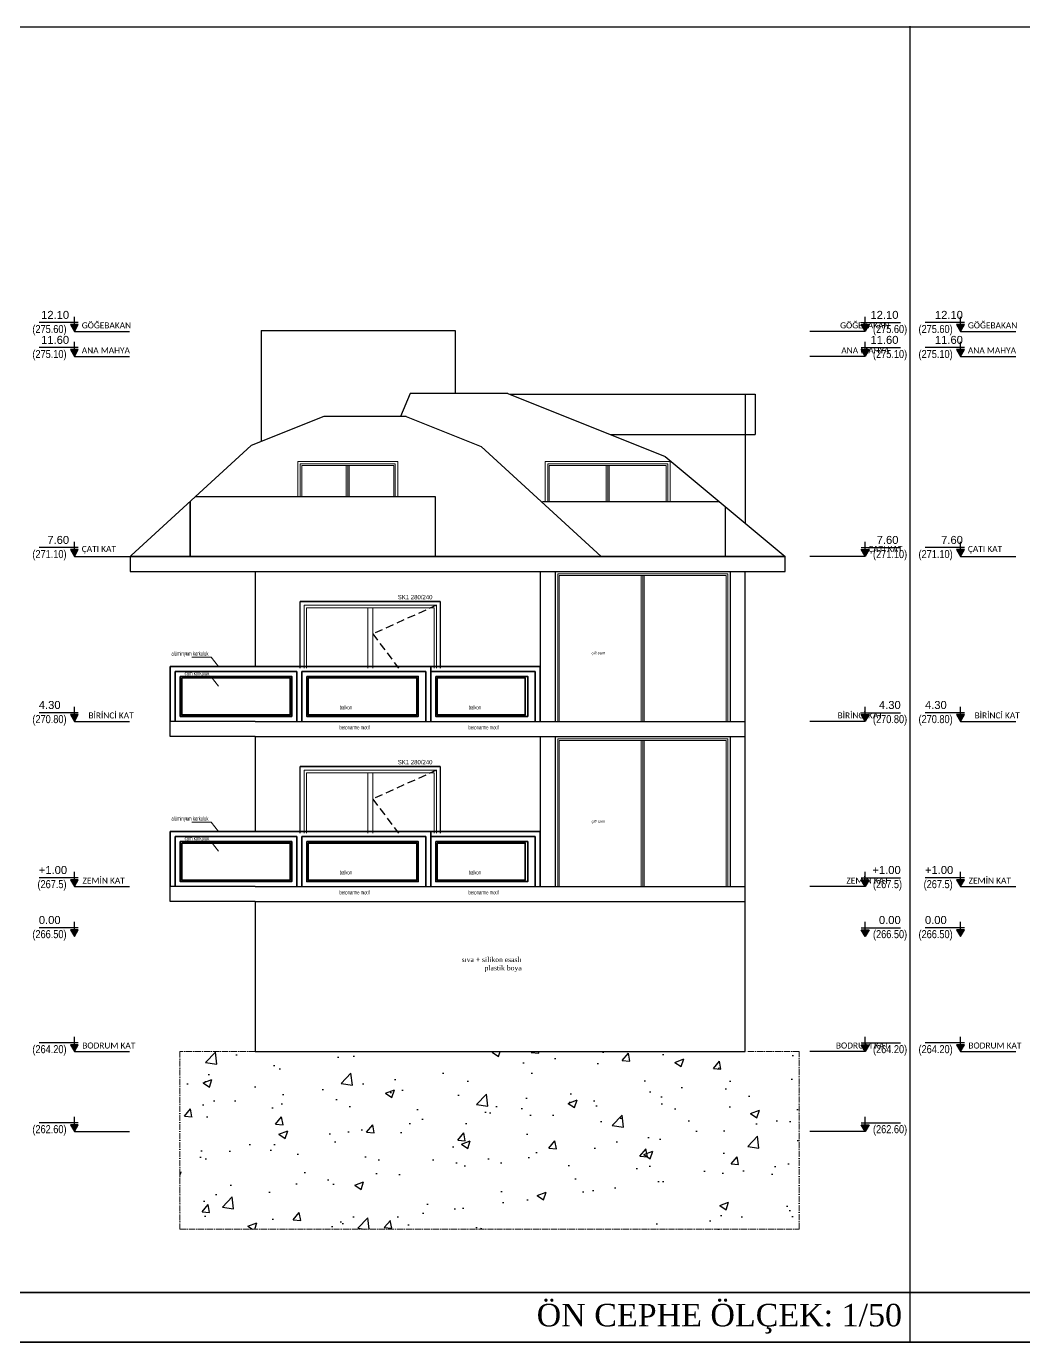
# Model space of a CAD drawing. Header units: millimetres. Extents: x 708 to 46452, y -4963 to 3960.
# Drawn here: x 24450 to 26444, y 1328 to 3960 of the extents above; entities that cross this region are included whole.
import ezdxf

# ---------------------------------------------------------------- set-up
doc = ezdxf.new("R2010")
doc.units = ezdxf.units.MM
doc.linetypes.add('ACAD_ISO10W100', pattern=[18, 12, -3, 0, -3])
doc.linetypes.add('HIDDEN2', pattern=[4.7625, 3.175, -1.5875])
for name, color, linetype, lineweight in [('00_PENCERE', 103, 'Continuous', 13), ('AKS', 153, 'ACAD_ISO10W100', 20), ('Balkon Duvarı', 140, 'Continuous', 35), ('CAM', 145, 'Continuous', 5), ('görünüş1', 251, 'Continuous', 35), ('ROL_DIK', 150, 'Continuous', 0), ('YAZI', 40, 'Continuous', 25), ('YAZI1', 131, 'Continuous', 20), ('yerkapl', 8, 'Continuous', 5), ('Çerçeve', 8, 'Continuous', 30), ('ÖLÇÜ YAZI', 5, 'Continuous', 18)]:
    doc.layers.add(name, color=color, linetype=linetype, lineweight=lineweight)
doc.layers.add('DIŞ KAPI', color=7, linetype='Continuous', lineweight=18, true_color=0x754806)
for name, color, linetype in [('F-arka_plan', 7, 'Continuous'), ('KP', 1, 'Continuous'), ('TP-DUVAR', 210, 'Continuous')]:
    doc.layers.add(name, color=color, linetype=linetype)
doc.styles.add('ARIAL2', font='arial.ttf', dxfattribs={"width": 0.8})
doc.styles.add('GENERATED_STYLE_2', font='times.ttf')
doc.styles.get("Standard").update_dxf_attribs({"font": 'arial.ttf'})

# ---------------------------------------------------------------- blocks, each defined once
blk = doc.blocks.new('gae')
at = {"layer": 'yerkapl'}
blk.add_hatch(color=256, dxfattribs=at).paths.add_polyline_path([(10.1, 17.5), (-10.1, 17.5), (0, 0)])
for p, q in [((0, 17.5), (0, 37.6)), ((0, 17.5), (0, 37.6)), ((-10.1, 22.5), (89.7, 22.5)), ((-10.1, 22.5), (89.7, 22.5)), ((0, 0), (-10.1, 17.5)), ((-10.1, 17.5), (10.1, 17.5)), ((0, 0), (-10.1, 17.5)), ((-10.1, 17.5), (10.1, 17.5)), ((10.1, 17.5), (0, 0)), ((10.1, 17.5), (0, 0))]:
    blk.add_line(p, q)
blk.add_lwpolyline([(0, 0), (-98.9, 0)])
blk = doc.blocks.new('UDTYUU')
blk.add_line((-169286.9, 45227.8), (-169397.4, 45227.8))
at = {"xscale": 0.7839999999999999, "yscale": 0.7839999999999999, "zscale": 0.7839999999999999}
blk.add_blockref('gae', (-169286.9, 45227.8), dxfattribs=at)

msp = doc.modelspace()

# ---------------------------------------------------------------- hatches: boundary and pattern name
at = {"layer": 'F-arka_plan'}
h = msp.add_hatch(dxfattribs=at)
h.set_pattern_fill('AR-CONC', color=256)
h.paths.add_polyline_path([(25995.373, 1910.076), (25887.618, 1910.036), (24907.618, 1910.036), (24756.657, 1910.036), (24756.657, 1554.804), (25995.373, 1554.804)])
at = {"layer": 'yerkapl'}
for points in [[(24537.87, 2153.724), (24553.675, 2153.724), (24545.773, 2140.036)], [(26135.207, 2153.724), (26119.402, 2153.724), (26127.305, 2140.036)], [(26309.993, 2153.724), (26325.798, 2153.724), (26317.895, 2140.036)]]:
    msp.add_hatch(color=256, dxfattribs=at).paths.add_polyline_path(points)

# ---------------------------------------------------------------- linework, layer by layer
for p, q in [((24997.618, 2810.036), (25277.618, 2810.036)), ((24997.618, 2676.758), (24997.618, 2810.036)), ((25277.618, 2810.036), (25277.618, 2676.758)), ((24997.618, 2480.036), (25277.618, 2480.036)), ((24997.618, 2346.758), (24997.618, 2480.036)), ((25277.618, 2480.036), (25277.618, 2346.758)), ((24545.773, 2153.724), (24545.773, 2169.53)), ((24545.773, 2153.724), (24545.773, 2169.53)), ((26127.305, 2153.724), (26127.305, 2169.53)), ((26127.305, 2153.724), (26127.305, 2169.53)), ((26317.895, 2153.724), (26317.895, 2169.53)), ((26317.895, 2153.724), (26317.895, 2169.53)), ((24553.675, 2157.676), (24475.438, 2157.676)), ((24553.675, 2157.676), (24475.438, 2157.676)), ((24537.87, 2153.724), (24545.773, 2140.036)), ((24553.675, 2153.724), (24537.87, 2153.724)), ((24537.87, 2153.724), (24545.773, 2140.036)), ((24553.675, 2153.724), (24537.87, 2153.724)), ((24545.773, 2140.036), (24553.675, 2153.724)), ((24545.773, 2140.036), (24553.675, 2153.724)), ((26119.402, 2157.676), (26197.639, 2157.676)), ((26119.402, 2157.676), (26197.639, 2157.676)), ((26127.305, 2140.036), (26119.402, 2153.724)), ((26119.402, 2153.724), (26135.207, 2153.724)), ((26127.305, 2140.036), (26119.402, 2153.724)), ((26119.402, 2153.724), (26135.207, 2153.724)), ((26135.207, 2153.724), (26127.305, 2140.036)), ((26135.207, 2153.724), (26127.305, 2140.036)), ((26325.798, 2157.676), (26247.561, 2157.676)), ((26325.798, 2157.676), (26247.561, 2157.676)), ((26309.993, 2153.724), (26317.895, 2140.036)), ((26325.798, 2153.724), (26309.993, 2153.724)), ((26309.993, 2153.724), (26317.895, 2140.036)), ((26325.798, 2153.724), (26309.993, 2153.724)), ((26317.895, 2140.036), (26325.798, 2153.724)), ((26317.895, 2140.036), (26325.798, 2153.724))]:
    msp.add_line(p, q)
for points in [[(25277.618, 2810.036), (24997.618, 2810.036)], [(25277.618, 2480.036), (24997.618, 2480.036)]]:
    msp.add_lwpolyline(points)
at = {"color": 252, "linetype": 'HIDDEN2', "ltscale": 5}
for points in [[(25270.118, 2802.536), (25142.618, 2745.036), (25194.21, 2676.758)], [(25270.118, 2472.536), (25142.618, 2415.036), (25194.21, 2346.758)]]:
    msp.add_lwpolyline(points, dxfattribs=at)
at = {"layer": 'AKS'}
msp.add_lwpolyline([(24907.618, 1910.036), (24756.657, 1910.036), (24756.657, 1554.804), (25995.373, 1554.804), (25995.373, 1910.076), (25887.618, 1910.036)], dxfattribs=at)
at = {"layer": 'Balkon Duvarı', "lineweight": 35}
for p, q in [((24737.618, 2570.036), (24737.618, 2680.036)), ((24747.618, 2570.036), (24747.618, 2670.036)), ((24990.618, 2670.036), (24990.618, 2570.036)), ((25000.618, 2670.036), (25000.618, 2570.036)), ((25248.618, 2670.036), (25248.618, 2570.036)), ((25248.618, 2670.036), (25248.618, 2570.036)), ((25258.618, 2680.036), (25258.618, 2570.036)), ((25258.618, 2670.036), (25258.618, 2570.036)), ((25467.618, 2670.036), (25467.618, 2570.036)), ((24737.618, 2240.036), (24737.618, 2350.036)), ((25258.618, 2350.036), (25258.618, 2240.036)), ((24747.618, 2240.036), (24747.618, 2340.036)), ((24990.618, 2340.036), (24990.618, 2240.036)), ((25000.618, 2340.036), (25000.618, 2240.036)), ((25248.618, 2340.036), (25248.618, 2240.036)), ((25248.618, 2340.036), (25248.618, 2240.036)), ((25258.618, 2340.036), (25258.618, 2240.036)), ((25467.618, 2340.036), (25467.618, 2240.036))]:
    msp.add_line(p, q, dxfattribs=at)
for points in [[(24737.618, 2680.036), (25477.618, 2680.036), (25477.618, 2570.036)], [(24747.618, 2670.036), (24990.618, 2670.036)], [(25000.618, 2670.036), (25248.618, 2670.036)], [(25258.618, 2670.036), (25467.618, 2670.036)], [(24737.618, 2350.036), (25477.618, 2350.036), (25477.618, 2240.036)], [(24747.618, 2340.036), (24990.618, 2340.036)], [(25000.618, 2340.036), (25248.618, 2340.036)], [(25258.618, 2340.036), (25467.618, 2340.036)]]:
    msp.add_lwpolyline(points, dxfattribs=at)
at = {"layer": 'Balkon Duvarı', "color": 177, "lineweight": 35, "true_color": 0x293189}
for points in [[(24757.618, 2660.036), (24980.618, 2660.036), (24980.618, 2580.036), (24757.618, 2580.036)], [(25010.618, 2660.036), (25233.618, 2660.036), (25233.618, 2580.036), (25010.618, 2580.036)], [(25268.618, 2660.036), (25452.618, 2660.036), (25452.618, 2580.036), (25268.618, 2580.036)], [(24760.618, 2657.036), (24977.618, 2657.036), (24977.618, 2583.036), (24760.618, 2583.036)], [(25013.618, 2657.036), (25230.618, 2657.036), (25230.618, 2583.036), (25013.618, 2583.036)], [(25271.618, 2657.036), (25447.618, 2657.036), (25447.618, 2583.036), (25271.618, 2583.036)], [(24757.618, 2330.036), (24980.618, 2330.036), (24980.618, 2250.036), (24757.618, 2250.036)], [(24760.618, 2327.036), (24977.618, 2327.036), (24977.618, 2253.036), (24760.618, 2253.036)], [(25010.618, 2330.036), (25233.618, 2330.036), (25233.618, 2250.036), (25010.618, 2250.036)], [(25013.618, 2327.036), (25230.618, 2327.036), (25230.618, 2253.036), (25013.618, 2253.036)], [(25268.618, 2330.036), (25452.618, 2330.036), (25452.618, 2250.036), (25268.618, 2250.036)], [(25271.618, 2327.036), (25447.618, 2327.036), (25447.618, 2253.036), (25271.618, 2253.036)]]:
    msp.add_lwpolyline(points, close=True, dxfattribs=at)
at = {"layer": 'CAM', "lineweight": 18}
for p, q in [((25005.118, 2802.536), (25005.118, 2797.536)), ((25270.118, 2802.536), (25005.118, 2802.536)), ((25005.118, 2797.536), (25005.118, 2676.758)), ((25010.118, 2676.758), (25010.118, 2797.536)), ((25010.118, 2797.536), (25132.618, 2797.536)), ((25142.618, 2797.536), (25132.618, 2797.536)), ((25132.618, 2797.536), (25132.618, 2676.758)), ((25142.618, 2676.758), (25142.618, 2797.536)), ((25142.618, 2797.536), (25265.118, 2797.536)), ((25265.118, 2797.536), (25265.118, 2676.758)), ((25270.118, 2797.536), (25270.118, 2802.536)), ((25270.118, 2676.758), (25270.118, 2797.536)), ((25005.118, 2472.536), (25005.118, 2467.536)), ((25270.118, 2472.536), (25005.118, 2472.536)), ((25005.118, 2467.536), (25005.118, 2346.758)), ((25010.118, 2346.758), (25010.118, 2467.536)), ((25010.118, 2467.536), (25132.618, 2467.536)), ((25142.618, 2467.536), (25132.618, 2467.536)), ((25132.618, 2467.536), (25132.618, 2346.758)), ((25142.618, 2346.758), (25142.618, 2467.536)), ((25142.618, 2467.536), (25265.118, 2467.536)), ((25265.118, 2467.536), (25265.118, 2346.758)), ((25270.118, 2467.536), (25270.118, 2472.536)), ((25270.118, 2346.758), (25270.118, 2467.536))]:
    msp.add_line(p, q, dxfattribs=at)
at = {"layer": 'DIŞ KAPI'}
for p, q in [((25089.618, 3082.036), (25089.618, 3020.036)), ((25092.618, 3082.036), (25092.618, 3020.036)), ((25095.618, 3082.036), (25095.618, 3020.036)), ((25609.618, 3082.036), (25609.618, 3010.036)), ((25612.618, 3082.036), (25612.618, 3010.036)), ((25615.618, 3082.036), (25615.618, 3010.036)), ((25679.618, 2862.036), (25679.618, 2570.036)), ((25682.618, 2862.036), (25682.618, 2570.036)), ((25685.618, 2862.036), (25685.618, 2570.036)), ((25679.618, 2532.036), (25679.618, 2240.036)), ((25682.618, 2532.036), (25682.618, 2240.036)), ((25685.618, 2532.036), (25685.618, 2240.036))]:
    msp.add_line(p, q, dxfattribs=at)
for points in [[(25192.618, 3020.036), (25192.618, 3090.036), (24992.618, 3090.036), (24992.618, 3020.036)], [(25187.618, 3020.036), (25187.618, 3085.036), (24997.618, 3085.036), (24997.618, 3020.036)], [(25184.618, 3020.036), (25184.618, 3082.036), (25000.618, 3082.036), (25000.618, 3020.036)], [(25737.618, 3010.036), (25737.618, 3090.036), (25487.618, 3090.036), (25487.618, 3010.036)], [(25732.618, 3010.036), (25732.618, 3085.036), (25492.618, 3085.036), (25492.618, 3010.036)], [(25729.618, 3010.036), (25729.618, 3082.036), (25495.618, 3082.036), (25495.618, 3010.036)], [(25507.618, 2570.036), (25507.618, 2870.036), (25857.618, 2870.036), (25857.618, 2570.036)], [(25512.618, 2570.036), (25512.618, 2865.036), (25852.618, 2865.036), (25852.618, 2570.036)], [(25515.618, 2570.036), (25515.618, 2862.036), (25849.618, 2862.036), (25849.618, 2570.036)], [(24997.618, 2680.036), (24997.618, 2810.036), (25277.618, 2810.036), (25277.618, 2680.036)], [(25507.618, 2240.036), (25507.618, 2540.036), (25857.618, 2540.036), (25857.618, 2240.036)], [(25512.618, 2240.036), (25512.618, 2535.036), (25852.618, 2535.036), (25852.618, 2240.036)], [(25515.618, 2240.036), (25515.618, 2532.036), (25849.618, 2532.036), (25849.618, 2240.036)], [(24997.618, 2350.036), (24997.618, 2480.036), (25277.618, 2480.036), (25277.618, 2350.036)]]:
    msp.add_lwpolyline(points, dxfattribs=at)
at = {"layer": 'görünüş1'}
for p, q in [((10275.445, 1427.974), (34041.726, 1427.974)), ((20864.937, 1328.784), (32229.809, 1328.967))]:
    msp.add_line(p, q, dxfattribs=at)
msp.add_lwpolyline([(32044, 1327.92), (39173.702, 1327.92), (39173.702, 3959.23), (4950.496, 3957.991)], dxfattribs=at)
at = {"layer": 'KP'}
for p, q in [((24899.397, 3121.993), (24659.575, 2901.993)), ((24919.575, 3130.064), (24899.397, 3121.993))]:
    msp.add_line(p, q, dxfattribs=at)
at = {"layer": 'TP-DUVAR'}
for p, q in [((24919.575, 3351.993), (24919.575, 3129.993)), ((25307.575, 3351.993), (25307.575, 3226.036)), ((25412.618, 3226.036), (25727.618, 3100.036)), ((25416.876, 3224.333), (25907.618, 3224.333)), ((25887.618, 3224.333), (25887.618, 3144.133)), ((25907.618, 3224.333), (25907.618, 3144.133)), ((25044.587, 3179.998), (24899.575, 3121.993)), ((25209.671, 3179.998), (25359.575, 3120.036)), ((25617.376, 3144.133), (25907.618, 3144.133)), ((25887.618, 3144.133), (25887.618, 2966.703)), ((24899.575, 3121.993), (24659.575, 2901.993)), ((25359.575, 3120.036), (25599.575, 2900.036)), ((25727.618, 3100.036), (25967.618, 2900.036)), ((24777.618, 3010.28), (24777.618, 2900.036)), ((24777.618, 2900.036), (24777.618, 3010.036)), ((25267.618, 3020.036), (25267.618, 2900.036)), ((24659.397, 2901.993), (24657.618, 2900.036)), ((24907.618, 2570.036), (24737.618, 2570.036)), ((24907.618, 2540.036), (24737.618, 2540.036)), ((24907.618, 2240.036), (24737.618, 2240.036)), ((25887.618, 1910.036), (25887.618, 2240.036)), ((24907.618, 2210.036), (24737.618, 2210.036))]:
    msp.add_line(p, q, dxfattribs=at)
for points in [[(24919.575, 3351.993), (25307.575, 3351.993)], [(25412.618, 3226.036), (25217.618, 3226.036), (25197.714, 3179.998)], [(25209.671, 3179.998), (25044.587, 3179.998)], [(24788.254, 3020.036), (25267.618, 3020.036)], [(25481.709, 3010.036), (25835.618, 3010.036)], [(25847.618, 3000.036), (25847.618, 2900.036)], [(25967.618, 2900.036), (24657.618, 2900.036), (24657.618, 2870.036), (25967.618, 2870.036), (25967.618, 2900.036)], [(24657.618, 2900.036), (25967.618, 2900.036)], [(24907.618, 2870.036), (24907.618, 2680.036)], [(25477.618, 2870.036), (25477.618, 2570.036)], [(25507.618, 2870.036), (25507.618, 2570.036)], [(25857.618, 2870.036), (25857.618, 2570.036)], [(25887.618, 2570.036), (25887.618, 2870.036)], [(24737.618, 2540.036), (24737.618, 2570.036)], [(24907.618, 2570.036), (25887.618, 2570.036)], [(24907.618, 2570.036), (25887.618, 2570.036)], [(25887.618, 2240.036), (25887.618, 2570.036)], [(24907.618, 2540.036), (24907.618, 2350.036)], [(24907.618, 2540.036), (25887.618, 2540.036)], [(24907.618, 2540.036), (25887.618, 2540.036)], [(25477.618, 2540.036), (25477.618, 2240.036)], [(25507.618, 2540.036), (25507.618, 2240.036)], [(25857.618, 2540.036), (25857.618, 2240.036)], [(24737.618, 2210.036), (24737.618, 2240.036)], [(24907.618, 2240.036), (25887.618, 2240.036)], [(24907.618, 2210.036), (24907.618, 1910.036)], [(24907.618, 2210.036), (25887.618, 2210.036)], [(24907.618, 1910.036), (25887.618, 1910.036)]]:
    msp.add_lwpolyline(points, dxfattribs=at)
at = {"layer": 'YAZI1'}
for points in [[(24834.3, 2680.036), (24819.081, 2698.66), (24780.636, 2698.66)], [(24834.3, 2640.574), (24819.081, 2659.197), (24780.636, 2659.197)], [(24834.3, 2350.036), (24819.081, 2368.66), (24780.636, 2368.66)], [(24834.3, 2310.574), (24819.081, 2329.197), (24780.636, 2329.197)]]:
    msp.add_lwpolyline(points, dxfattribs=at)
at = {"layer": 'Çerçeve'}
msp.add_line((26217.417, 1329.15), (26217.417, 3960.075), dxfattribs=at)

# ---------------------------------------------------------------- block references
at = {"layer": 'YAZI', "xscale": -1}
for p in [(-144741.122, -41877.793), (-142968.999, -41877.793), (-144741.122, -41927.793), (-142968.999, -41927.793), (-144741.122, -42327.793), (-142968.999, -42327.793), (-144741.122, -42657.793), (-142968.999, -42657.793), (-144741.122, -42987.793), (-142968.999, -42987.793), (-144741.122, -43317.793), (-142968.999, -43317.793), (-144741.122, -43477.793)]:
    msp.add_blockref('UDTYUU', p, dxfattribs=at)
at = {"layer": 'YAZI'}
for p in [(195414.199, -41877.793), (195414.199, -41927.793), (195414.199, -42327.793), (195414.199, -42657.793), (195414.199, -42987.793), (195414.199, -43317.793), (195414.199, -43477.793)]:
    msp.add_blockref('UDTYUU', p, dxfattribs=at)

# ---------------------------------------------------------------- texts
at = {"layer": '00_PENCERE', "char_height": 8.59375, "width": 97.84587, "attachment_point": 7, "style": 'ARIAL2'}
for insert in [(25192.606, 2814.334), (25192.606, 2484.334)]:
    msp.add_mtext('SK1 280/240', dxfattribs=dict(at, insert=insert))
at = {"layer": 'ROL_DIK', "color": 0, "lineweight": 40, "insert": (25096.536, 1405.566), "char_height": 45, "attachment_point": 1, "style": 'GENERATED_STYLE_2'}
msp.add_mtext('                      ÖN{\\fTimes New Roman|b0|i0|c162|p18; CEPHE} ÖLÇEK: 1/50', dxfattribs=at)
at = {"layer": 'YAZI', "color": 3, "char_height": 16, "width": 92.86722}
for s, insert, attachment_point in [('12.10', (24535.281, 3391.083), 3), ('12.10', (26193.832, 3391.083), 3), ('12.10', (26322.754, 3391.083), 3), ('11.60', (24535.281, 3341.083), 3), ('11.60', (26193.832, 3341.083), 3), ('11.60', (26322.754, 3341.083), 3), ('7.60', (24535.281, 2941.083), 3), ('7.60', (26193.832, 2941.083), 3), ('7.60', (26322.754, 2941.083), 3), ('4.30', (24474.746, 2611.083), 1), ('4.30', (26198.331, 2611.083), 3), ('4.30', (26246.869, 2611.083), 1), ('+1.00', (24474.746, 2281.083), 1), ('+1.00', (26198.331, 2281.083), 3), ('+1.00', (26246.869, 2281.083), 1), ('0.00', (24474.746, 2181.083), 1), ('0.00', (26198.331, 2181.083), 3), ('0.00', (26246.869, 2181.083), 1)]:
    msp.add_mtext(s, dxfattribs=dict(at, insert=insert, attachment_point=attachment_point))
at = {"layer": 'YAZI', "char_height": 12, "width": 163.71145}
for s, insert, attachment_point in [('{\\fCalibri|b0|i0|c162|p34;GÖĞEBAKAN}', (24560.605, 3355.993), 7), ('{\\fCalibri|b0|i0|c162|p34;GÖĞEBAKAN}', (26175.919, 3355.993), 9), ('{\\fCalibri|b0|i0|c162|p34;GÖĞEBAKAN}', (26332.728, 3355.993), 7), ('{\\fCalibri|b0|i0|c162|p34;ANA MAHYA}', (24560.605, 3305.993), 7), ('{\\fCalibri|b0|i0|c162|p34;ANA MAHYA}', (26175.919, 3305.993), 9), ('{\\fCalibri|b0|i0|c162|p34;ANA MAHYA}', (26332.728, 3305.993), 7), ('{\\fCalibri|b0|i0|c162|p34;ÇATI KAT}', (24560.605, 2905.993), 7), ('{\\fCalibri|b0|i0|c162|p34;ÇATI KAT}', (26201.932, 2905.993), 9), ('{\\fCalibri|b0|i0|c162|p34;ÇATI KAT}', (26332.728, 2905.993), 7), ('{\\fCalibri|b0|i0|c162|p34;BİRİNCİ KAT}', (24574.01, 2575.993), 7), ('{\\fCalibri|b0|i0|c162|p34;BİRİNCİ KAT}', (26162.514, 2575.993), 9), ('{\\fCalibri|b0|i0|c162|p34;BİRİNCİ KAT}', (26346.133, 2575.993), 7), ('{\\fCalibri|b0|i0|c162|p34;ZEMİN KAT}', (24562.174, 2245.993), 7), ('{\\fCalibri|b0|i0|c162|p34;ZEMİN KAT}', (26174.35, 2245.993), 9), ('{\\fCalibri|b0|i0|c162|p34;ZEMİN KAT}', (26334.297, 2245.993), 7), ('{\\fCalibri|b0|i0|c162|p34;BODRUM KAT}', (24561.626, 1915.993), 7), ('{\\fCalibri|b0|i0|c162|p34;BODRUM KAT}', (26174.898, 1915.993), 9), ('{\\fCalibri|b0|i0|c162|p34;BODRUM KAT}', (26333.748, 1915.993), 7)]:
    msp.add_mtext(s, dxfattribs=dict(at, insert=insert, attachment_point=attachment_point))
at = {"layer": 'YAZI', "color": 2, "char_height": 16, "width": 80.64723}
for s, insert, attachment_point in [('{\\fArial Narrow|b0|i0|c162|p34;(275.60)}', (24530.13, 3362.816), 3), ('{\\fArial Narrow|b0|i0|c162|p34;(275.60)}', (26142.948, 3362.816), 1), ('{\\fArial Narrow|b0|i0|c162|p34;(275.60)}', (26302.252, 3362.816), 3), ('{\\fArial Narrow|b0|i0|c162|p34;(275.10)}', (24530.13, 3312.816), 3), ('{\\fArial Narrow|b0|i0|c162|p34;(275.10)}', (26142.948, 3312.816), 1), ('{\\fArial Narrow|b0|i0|c162|p34;(275.10)}', (26302.252, 3312.816), 3), ('{\\fArial Narrow|b0|i0|c162|p34;(271.10)}', (24530.13, 2912.816), 3), ('{\\fArial Narrow|b0|i0|c162|p34;(271.10)}', (26142.948, 2912.816), 1), ('{\\fArial Narrow|b0|i0|c162|p34;(271.10)}', (26302.252, 2912.816), 3), ('{\\fArial Narrow|b0|i0|c162|p34;(270.80)}', (24530.13, 2582.816), 3), ('{\\fArial Narrow|b0|i0|c162|p34;(270.80)}', (26142.948, 2582.816), 1), ('{\\fArial Narrow|b0|i0|c162|p34;(270.80)}', (26302.252, 2582.816), 3), ('{\\fArial Narrow|b0|i0|c162|p34;(267.5)}', (24530.13, 2252.816), 3), ('{\\fArial Narrow|b0|i0|c162|p34;(267.5)}', (26142.948, 2252.816), 1), ('{\\fArial Narrow|b0|i0|c162|p34;(267.5)}', (26302.252, 2252.816), 3), ('{\\fArial Narrow|b0|i0|c162|p34;(266.50)}', (24530.13, 2152.816), 3), ('{\\fArial Narrow|b0|i0|c162|p34;(266.50)}', (26142.948, 2152.816), 1), ('{\\fArial Narrow|b0|i0|c162|p34;(266.50)}', (26302.252, 2152.816), 3), ('{\\fArial Narrow|b0|i0|c162|p34;(264.20)}', (24530.13, 1922.816), 3), ('{\\fArial Narrow|b0|i0|c162|p34;(264.20)}', (26142.948, 1922.816), 1), ('{\\fArial Narrow|b0|i0|c162|p34;(264.20)}', (26302.252, 1922.816), 3), ('{\\fArial Narrow|b0|i0|c162|p34;(262.60)}', (24530.13, 1762.816), 3), ('{\\fArial Narrow|b0|i0|c162|p34;(262.60)}', (26142.948, 1762.816), 1)]:
    msp.add_mtext(s, dxfattribs=dict(at, insert=insert, attachment_point=attachment_point))
at = {"layer": 'YAZI1', "width": 0.6}
for s, p in [('alüminyum korkuluk', (24739.932, 2701.97)), ('cam korkuluk', (24766.272, 2662.495)), ('balkon', (25076.497, 2594.109)), ('balkon', (25334.497, 2594.109)), ('betonarme motif', (25075.969, 2554.136)), ('betonarme motif', (25333.969, 2554.136)), ('alüminyum korkuluk', (24739.932, 2371.97)), ('cam korkuluk', (24766.272, 2332.495)), ('balkon', (25076.497, 2264.109)), ('balkon', (25334.497, 2264.109)), ('betonarme motif', (25075.969, 2224.136)), ('betonarme motif', (25333.969, 2224.136))]:
    msp.add_text(s, height=8, dxfattribs=at).set_placement(p)
at = {"layer": 'ÖLÇÜ YAZI', "char_height": 5.6, "width": 375.9295, "attachment_point": 1}
for insert in [(25580.201, 2709.934, 0), (25580.201, 2373.061, 0)]:
    msp.add_mtext('{\\fArial|b0|i1|c162|p34;çift cam}', dxfattribs=dict(at, insert=insert))
at = {"layer": 'ÖLÇÜ YAZI', "insert": (25440.426, 2098.941), "char_height": 10, "attachment_point": 3}
msp.add_mtext('{\\fTimes New Roman|b0|i0|c162|p18;sıva + silikon esaslı\\Pplastik boya }', dxfattribs=at)

doc.saveas('drawing.dxf')
